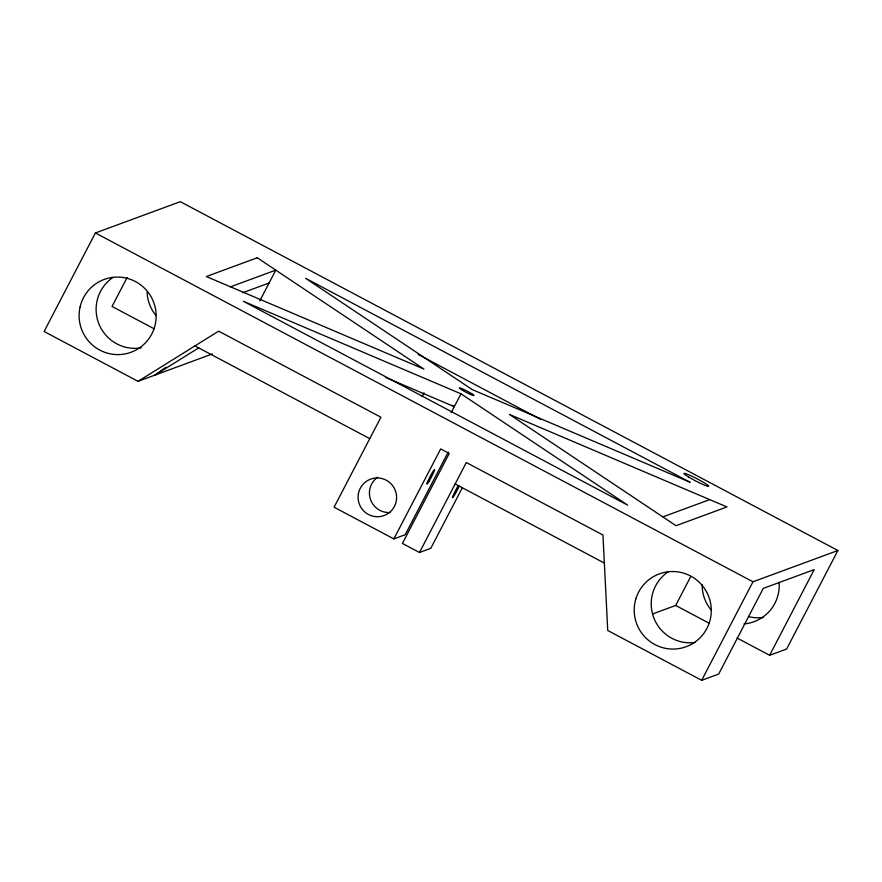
<?xml version="1.0" encoding="UTF-8"?>
<svg xmlns="http://www.w3.org/2000/svg" width="882" height="882" viewBox="0 0 882 882"><rect width="100%" height="100%" fill="white"/><g stroke="black" fill="none" stroke-linecap="round" stroke-linejoin="round"><path stroke-width="1.32" d="M737.109 638.039L769.622 655.293L786.612 649.031L837.9 550.5L180.314 201.68L95.388 232.969L44.1 331.5L138.044 381.333L212.43 353.925M127.118 277.499L112.036 306.462L154.196 328.832M259.815 300.839L275.79 270.135L230.5 286.826M422.18 396.448L424.033 392.876M451.198 412.622L460.988 393.824L243.355 301.28L627.653 505.132L460.988 393.824M138.044 381.333L218.648 331.158L380.914 417.23L334.08 507.194L393.857 538.902L440.691 448.938L449.236 453.469L402.401 543.433L419.479 552.496L430.802 548.317L462.444 487.537M448.221 452.058L405.18 534.735L393.857 538.902M419.479 552.496L466.313 462.532L602.957 535.01L607.742 630.487L701.686 680.32L718.665 674.068L763.272 588.382L814.229 569.607L769.622 655.293M652.757 613.905L675.678 605.46L690.76 576.497M701.686 680.32L752.974 581.789L837.9 550.5M165.937 367.199L155.023 375.07L198.781 347.839M242.682 292.725L269.098 282.99M662.79 516.907L709.712 499.62L726.977 506.93L676.02 525.705L509.344 414.386L709.712 499.62M385.974 377.617L454.296 406.668L452.069 405.191M418.123 354.41L540.953 419.567M95.388 232.969L752.974 581.789M194.944 345.909L369.767 438.652M455.167 483.953L604.357 563.091M675.678 605.46L709.404 623.342M763.503 617.367A38.808 38.499 69.8 0 1 748.465 616.606M141.263 347.806A38.808 38.499 69.8 0 1 112.918 277.444M694.895 642.493A38.808 38.499 69.8 0 1 668.214 571.779M779.082 582.131A38.808 38.499 69.8 0 1 744 623.905M711.41 610.344A38.808 38.499 69.8 0 1 702.149 584.612M156.026 315.536A38.808 38.499 69.8 0 1 147.074 292.251M390.307 512.497A19.404 19.25 69.8 0 1 377.661 477.217M459.246 486.136A8.247 0.684 -62.1 0 1 453.987 495.927A8.247 0.684 -62.1 0 1 453.05 495.717A8.247 0.684 -62.1 0 1 458.144 485.883M257.268 257.764L206.322 276.54L423.944 369.084L257.268 257.764M689.933 482.189L472.311 389.646L305.635 278.326L689.933 482.189M472.454 394.21L471.109 393.35A8.247 0.761 27.5 0 0 459.665 387.882A8.247 0.761 27.5 0 0 466.964 392.755A8.247 0.761 27.5 0 0 473.413 394.893L472.454 394.21M635.823 598.988A38.808 38.499 69.8 0 0 681.621 648.072A38.808 38.499 69.8 0 0 700.782 583.84A38.808 38.499 69.8 0 0 635.823 598.988M80.03 307.212A38.808 38.499 69.8 0 0 129.18 352.888A38.808 38.499 69.8 0 0 143.711 287.422A38.808 38.499 69.8 0 0 80.03 307.212M688.787 477.118A13.903 1.279 27.5 0 0 708.544 486.335A13.903 1.279 27.5 0 0 691.587 476.082A13.903 1.279 27.5 0 0 688.787 477.118M428.939 481.418A8.247 0.684 -62.1 0 0 434.639 469.654A8.247 0.684 -62.1 0 0 428.619 479.499A8.247 0.684 -62.1 0 0 428.939 481.418M358.379 493.843A19.404 19.25 69.8 0 0 383.902 515.606A19.404 19.25 69.8 0 0 389.767 482.586A19.404 19.25 69.8 0 0 358.379 493.843"/></g></svg>
